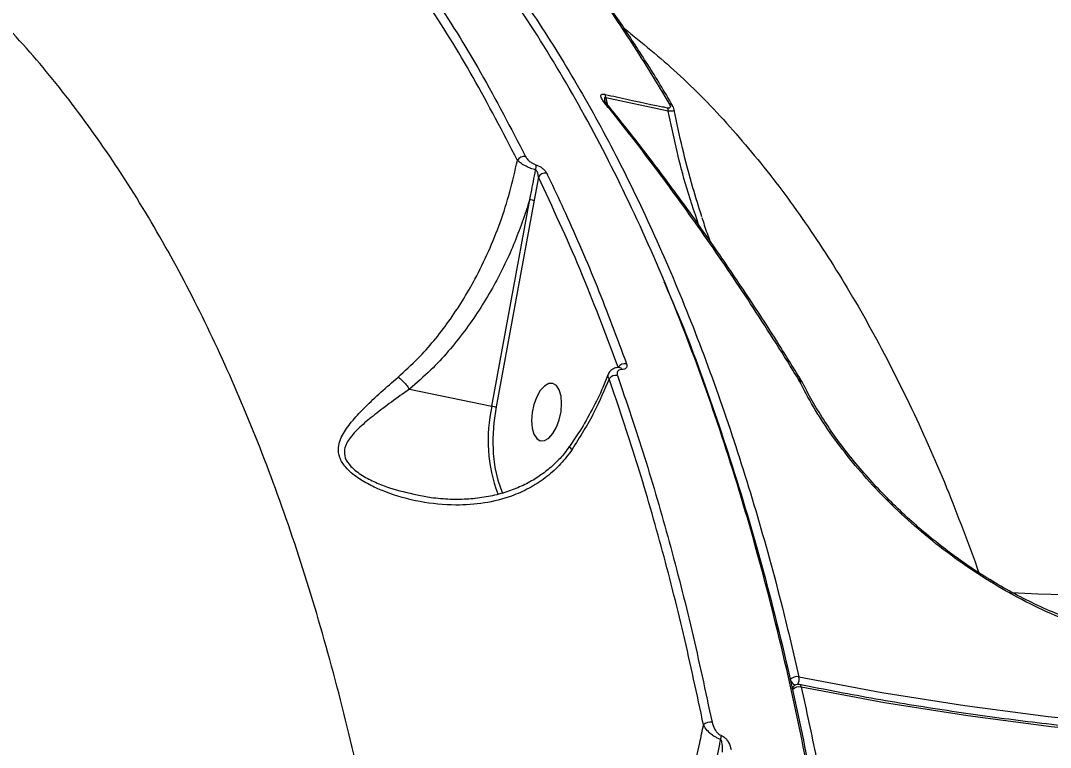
# Model space of a CAD drawing. Header units: millimetres. Extents: x -11024 to 8278, y -7837 to 5770.
# Drawn here: x 2899.6 to 3057.8, y -1134.7 to -1023.1 of the extents above; entities that cross this region are included whole.
import ezdxf

# ---------------------------------------------------------------- set-up
doc = ezdxf.new("R2010")
doc.units = ezdxf.units.MM
for name, color, linetype in [('DIKOM_ОБЪЕКТ', 7, 'Continuous'), ('DIKOM_РАЗМЕР_ЗОНА', 7, 'Continuous'), ('DIKOM_РАЗМЕР_ОБЪЕКТА', 7, 'Continuous')]:
    doc.layers.add(name, color=color, linetype=linetype)
doc.styles.add('style1', font='arial.ttf', dxfattribs={"width": 0.8})
doc.dimstyles.new('1-50', dxfattribs={"dimtxt": 300, "dimasz": 200, "dimexe": 100, "dimexo": 0, "dimgap": 100, "dimtad": 1, "dimtxsty": 'style1', "dimcen": 200, "dimclrd": 7, "dimclre": 7, "dimclrt": 7, "dimadec": 1, "dimazin": 2, "dimtfac": 1, "dimtmove": 0, "dimatfit": 2, "dimfxl": 0, "dimlwd": 25, "dimlwe": 18, "dimarcsym": 0})

# ---------------------------------------------------------------- blocks, each defined once
blk = doc.blocks.new('*D9')
at = {"layer": 'Defpoints', "color": 0, "transparency": 16777216}
for p in [(3740.68, 3707.51), (-8191.56, -3797.25), (-1076.12, -3797.25)]:
    blk.add_point(p, dxfattribs=at)
at = {"layer": 'DIKOM_РАЗМЕР_ОБЪЕКТА', "color": 7, "lineweight": 18, "transparency": 16777216}
for p, q in [((3740.68, 3707.51), (-8291.56, 3707.51)), ((-1076.12, -3797.25), (-8291.56, -3797.25))]:
    blk.add_line(p, q, dxfattribs=at)
at = {"layer": 'DIKOM_РАЗМЕР_ОБЪЕКТА', "color": 7, "lineweight": 25, "transparency": 16777216}
blk.add_line((-8191.56, 3507.51), (-8191.56, -3597.25), dxfattribs=at)
at = {"layer": 'DIKOM_РАЗМЕР_ОБЪЕКТА', "color": 7, "transparency": 16777216}
for points in [[(-8224.9, 3507.51), (-8158.23, 3507.51), (-8191.56, 3707.51)], [(-8224.9, -3597.25), (-8158.23, -3597.25), (-8191.56, -3797.25)]]:
    blk.add_solid(points, dxfattribs=at)
at = {"layer": 'DIKOM_РАЗМЕР_ОБЪЕКТА', "color": 7, "transparency": 16777216, "insert": (-8444.74, -44.87), "char_height": 300, "attachment_point": 5, "rotation": 90, "style": 'style1'}
blk.add_mtext('7500', dxfattribs=at)
blk = doc.blocks.new('*D10')
at = {"layer": 'Defpoints', "color": 0, "transparency": 16777216}
for p in [(-7791.31, -186.83), (6174.94, -1432.98), (6174.94, -5371.27)]:
    blk.add_point(p, dxfattribs=at)
at = {"layer": 'DIKOM_РАЗМЕР_ОБЪЕКТА', "color": 7, "lineweight": 18, "transparency": 16777216}
for p, q in [((-7791.31, -186.83), (-7791.31, -5471.27)), ((6174.94, -1432.98), (6174.94, -5471.27))]:
    blk.add_line(p, q, dxfattribs=at)
at = {"layer": 'DIKOM_РАЗМЕР_ОБЪЕКТА', "color": 7, "lineweight": 25, "transparency": 16777216}
blk.add_line((-7591.31, -5371.27), (5974.94, -5371.27), dxfattribs=at)
at = {"layer": 'DIKOM_РАЗМЕР_ОБЪЕКТА', "color": 7, "transparency": 16777216}
for points in [[(-7591.31, -5337.93), (-7591.31, -5404.6), (-7791.31, -5371.27)], [(5974.94, -5337.93), (5974.94, -5404.6), (6174.94, -5371.27)]]:
    blk.add_solid(points, dxfattribs=at)
at = {"layer": 'DIKOM_РАЗМЕР_ОБЪЕКТА', "color": 7, "transparency": 16777216, "insert": (-1343.68, -5118.1), "char_height": 300, "attachment_point": 5, "style": 'style1'}
blk.add_mtext('14000', dxfattribs=at)
blk = doc.blocks.new('*D11')
at = {"layer": 'Defpoints', "color": 0, "transparency": 16777216}
for p in [(3316.13, 5770.14), (-10574.15, -5797.25), (-1580.09, -5797.25)]:
    blk.add_point(p, dxfattribs=at)
at = {"layer": 'DIKOM_РАЗМЕР_ЗОНА', "color": 7, "lineweight": 18, "transparency": 16777216}
for p, q in [((3316.13, 5770.14), (-10674.15, 5770.14)), ((-1580.09, -5797.25), (-10674.15, -5797.25))]:
    blk.add_line(p, q, dxfattribs=at)
at = {"layer": 'DIKOM_РАЗМЕР_ЗОНА', "color": 7, "lineweight": 25, "transparency": 16777216}
blk.add_line((-10574.15, 5570.14), (-10574.15, -5597.25), dxfattribs=at)
at = {"layer": 'DIKOM_РАЗМЕР_ЗОНА', "color": 7, "transparency": 16777216}
for points in [[(-10607.49, 5570.14), (-10540.82, 5570.14), (-10574.15, 5770.14)], [(-10607.49, -5597.25), (-10540.82, -5597.25), (-10574.15, -5797.25)]]:
    blk.add_solid(points, dxfattribs=at)
at = {"layer": 'DIKOM_РАЗМЕР_ЗОНА', "color": 7, "transparency": 16777216, "insert": (-10827.33, -172.99), "char_height": 300, "attachment_point": 5, "rotation": 90, "style": 'style1'}
blk.add_mtext('11500', dxfattribs=at)

msp = doc.modelspace()

# ---------------------------------------------------------------- linework, layer by layer
at = {"layer": 'DIKOM_ОБЪЕКТ', "color": 7, "linetype": 'Continuous', "lineweight": 15}
for p, q in [((2999.073, -1037.033), (2989.468, -1034.972)), ((2989.468, -1034.972), (2989.695, -1035.935)), ((2979.142, -1047.157), (2978.503, -1050.678)), ((2971.991, -1082.284), (2977.834, -1050.562)), ((2978.503, -1050.678), (2972.66, -1082.4)), ((3019.094, -1078.198), (3019.072, -1078.164)), ((3019.234, -1078.447), (3019.094, -1078.198)), ((2959.338, -1079.684), (2971.991, -1082.284)), ((3019.718, -1078.767), (3019.701, -1078.726)), ((3018.239, -1125.359), (3018.044, -1125.6))]:
    msp.add_line(p, q, dxfattribs=at)
at = {"layer": 'DIKOM_ОБЪЕКТ', "color": 7, "linetype": 'Continuous', "lineweight": 15, "flags": 128}
for points in [[(2978.075, -1084.516), (2978.169, -1085.654), (2978.443, -1086.593), (2978.875, -1087.256), (2979.43, -1087.591), (2980.063, -1087.57), (2980.722, -1087.195), (2981.355, -1086.495), (2981.91, -1085.529), (2982.342, -1084.373), (2982.616, -1083.122), (2982.71, -1081.877), (2982.616, -1080.74), (2982.342, -1079.801), (2981.91, -1079.137), (2981.355, -1078.802), (2980.722, -1078.823), (2980.063, -1079.199), (2979.43, -1079.898), (2978.875, -1080.865), (2978.443, -1082.02), (2978.169, -1083.271), (2978.075, -1084.516)], [(2972.66, -1082.4), (2972.312, -1084.847), (2972.159, -1087.254), (2972.205, -1089.563), (2972.449, -1091.719), (2972.885, -1093.668), (2973.502, -1095.364), (2973.67, -1095.719)], [(3019.146, -1123.824), (3031.872, -1126.225), (3044.623, -1128.254), (3057.39, -1129.91), (3070.165, -1131.19), (3082.94, -1132.096), (3095.706, -1132.625), (3108.456, -1132.778), (3121.18, -1132.554), (3133.87, -1131.954), (3146.519, -1130.979), (3159.117, -1129.628), (3171.657, -1127.902), (3184.129, -1125.803), (3196.527, -1123.333), (3208.842, -1120.492), (3221.066, -1117.282), (3233.191, -1113.706), (3245.209, -1109.767), (3257.111, -1105.466), (3268.891, -1100.806), (3280.541, -1095.791)], [(3281.684, -1097.274), (3269.999, -1102.305), (3258.183, -1106.979), (3246.245, -1111.293), (3234.191, -1115.244), (3222.03, -1118.831), (3209.769, -1122.05), (3197.417, -1124.9), (3184.981, -1127.378), (3172.471, -1129.483), (3159.893, -1131.214), (3147.257, -1132.569), (3134.57, -1133.548), (3121.842, -1134.149), (3109.079, -1134.373), (3096.291, -1134.22), (3083.486, -1133.689), (3070.673, -1132.781), (3057.859, -1131.496), (3045.053, -1129.836), (3032.264, -1127.801), (3019.5, -1125.392)]]:
    msp.add_lwpolyline(points, dxfattribs=at)
at = {"layer": 'DIKOM_ОБЪЕКТ', "color": 7, "linetype": 'Continuous', "lineweight": 15}
for centre, radius, start, end in [((2989.136, -1036.061), 0.524, 39.84755, 87.78619), ((2988.349, -1034.873), 1.123, 354.94609, 22.52272), ((2997.941, -1036.962), 1.134, 356.427, 23.9406), ((2999.204, -1036.638), 0.685, 31.66906, 81.86959), ((2976.98, -1045.228), 1.249, 81.33826, 147.96489), ((2977.071, -1045.546), 1.719, 342.81939, 9.96532), ((2980.22, -1047.789), 1.25, 81.117, 149.62048), ((2979.846, -1040.94), 9.83, 258.19029, 262.1513), ((2992.449, -1077.087), 1.325, 80.30224, 144.31025), ((2991.535, -1076.858), 0.483, 22.90204, 83.1327), ((2991.051, -1078.906), 1.342, 80.48551, 141.98766), ((3019.113, -1078.63), 0.468, 36.61297, 94.92471), ((3019.131, -1078.672), 0.476, 37.98171, 94.5132), ((3019.229, -1078.985), 0.538, 28.77152, 89.52693), ((2995.332, -1087.469), 23.91, 167.47696, 200.29504), ((2973.995, -1072.704), 9.788, 258.18447, 262.16398), ((3072.251, -708.665), 402.746, 267.08721, 285.46095), ((3018.863, -1125.26), 1.463, 78.85479, 136.22795), ((3017.342, -1124.16), 1.835, 333.14294, 10.54863), ((3019.115, -1123.864), 1.364, 196.33224, 245.43961), ((3019.215, -1126.833), 1.469, 78.81779, 135.95058), ((3019.017, -1125.988), 1, 78.49676, 141.00616), ((3019.077, -1125.409), 0.424, 2.18809, 70.77087), ((3005.512, -1132.298), 1.519, 79.31567, 132.73561), ((3005.12, -1132.744), 2.113, 340.93456, 357.53769)]:
    msp.add_arc(centre, radius, start, end, dxfattribs=at)
for points, knots in [([(3280.541, -1095.791), (3277.917, -1092.434), (3270.796, -1083.323), (3258.897, -1069.09), (3244.806, -1053.351), (3230.465, -1038.489), (3215.946, -1024.558), (3201.315, -1011.629), (3186.619, -999.75), (3171.878, -988.963), (3157.12, -979.264), (3142.39, -970.673), (3127.757, -963.228), (3113.289, -956.965), (3099.033, -951.919), (3085.014, -948.108), (3071.266, -945.563), (3058.726, -944.205), (3050.962, -944.272), (3047.541, -944.301)], [0, 0, 0, 0, 0.0355347, 0.0964567, 0.1575707, 0.2187826, 0.2799947, 0.3411086, 0.4020306, 0.4629526, 0.5240667, 0.5852785, 0.6464904, 0.7076044, 0.7685267, 0.8294479, 0.8905611, 0.9517725, 1, 1, 1, 1]), ([(3281.068, -1095.774), (3280.157, -1094.586), (3277.039, -1090.525), (3271.63, -1083.78), (3264.861, -1075.554), (3258.038, -1067.56), (3251.181, -1059.8), (3244.289, -1052.276), (3237.36, -1044.984), (3230.391, -1037.92), (3223.38, -1031.084), (3216.325, -1024.472), (3209.225, -1018.083), (3202.077, -1011.915), (3194.879, -1005.968), (3187.636, -1000.246), (3180.373, -994.767), (3173.118, -989.556), (3165.892, -984.627), (3158.699, -979.983), (3151.535, -975.62), (3144.398, -971.537), (3137.287, -967.731), (3130.197, -964.202), (3123.13, -960.948), (3116.081, -957.97), (3109.049, -955.267), (3102.036, -952.84), (3095.058, -950.693), (3088.145, -948.839), (3081.321, -947.285), (3074.594, -946.032), (3067.963, -945.08), (3061.422, -944.418), (3054.98, -944.082), (3050.43, -943.977), (3048.056, -944.072), (3047.77, -944.083)], [0, 0, 0, 0, 0.0124289, 0.0425184, 0.072617, 0.1025789, 0.1324026, 0.1621223, 0.1917718, 0.2213844, 0.2509951, 0.2806302, 0.310319, 0.3400949, 0.3699921, 0.4000438, 0.4301625, 0.460185, 0.4900579, 0.5198165, 0.5494933, 0.5791232, 0.6087388, 0.6383713, 0.6680455, 0.6977945, 0.7276515, 0.7576498, 0.7877655, 0.8178397, 0.847741, 0.8775107, 0.9071824, 0.9367891, 0.9663635, 0.9959393, 1, 1, 1, 1]), ([(3030.722, -1251.174), (3030.693, -1246.888), (3030.616, -1235.341), (3029.94, -1216.869), (3028.533, -1195.941), (3026.44, -1175.369), (3023.653, -1155.237), (3020.16, -1135.627), (3016.039, -1116.971), (3011.32, -1099.31), (3006.043, -1082.664), (3000.123, -1066.761), (2993.552, -1051.69), (2986.337, -1037.525), (2978.639, -1024.577), (2970.493, -1012.866), (2961.952, -1002.365), (2952.857, -992.962), (2944.367, -985.458), (2938.712, -981.627), (2936.451, -980.095)], [0, 0, 0, 0, 0.03376236, 0.09096148, 0.14820439, 0.20540308, 0.26426351, 0.32317162, 0.38203225, 0.43923087, 0.49647404, 0.55367268, 0.61253317, 0.67144141, 0.73030169, 0.78750056, 0.84474369, 0.90194247, 0.96080286, 1, 1, 1, 1]), ([(2937.94, -980.3), (2939.344, -981.205), (2944.075, -984.254), (2951.824, -990.795), (2961.146, -999.912), (2970.063, -1010.408), (2978.055, -1021.47), (2985.174, -1032.892), (2991.493, -1044.461), (2997.427, -1056.844), (3002.95, -1070.018), (3008.007, -1083.84), (3012.574, -1098.237), (3016.26, -1111.562), (3018.311, -1120.276), (3019.146, -1123.824)], [0, 0, 0, 0, 0.0377249, 0.127095, 0.2190612, 0.311102, 0.403068, 0.4808488, 0.55872, 0.6365913, 0.7152002, 0.7938096, 0.8704395, 0.9472431, 1, 1, 1, 1]), ([(2960.654, -1197.566), (2960.007, -1191.41), (2958.712, -1179.094), (2956.016, -1161.333), (2952.75, -1143.995), (2948.84, -1127.207), (2944.302, -1111.031), (2939.232, -1095.825), (2933.659, -1081.619), (2927.624, -1068.418), (2921.028, -1056.007), (2913.87, -1044.466), (2906.162, -1033.856), (2898.072, -1024.407), (2889.634, -1016.126), (2880.893, -1008.99), (2871.706, -1002.894), (2862.094, -997.867), (2852.051, -994.095), (2844.7, -991.95), (2840.641, -991.418), (2840.105, -991.348)], [0, 0, 0, 0, 0.0542657, 0.1085731, 0.1628389, 0.218682, 0.2745707, 0.3304138, 0.3846826, 0.4389929, 0.4932617, 0.5491053, 0.6049945, 0.6608382, 0.7151464, 0.7694963, 0.8238045, 0.8796859, 0.9356128, 0.9914943, 1, 1, 1, 1]), ([(2975.922, -1044.566), (2973.687, -1040.257), (2969.218, -1031.638), (2961.88, -1019.87), (2954.122, -1008.908), (2948.56, -1002.457), (2945.779, -999.232)], [0, 0, 0, 0, 0.2485956, 0.4971904, 0.7485954, 1, 1, 1, 1]), ([(2946.957, -998.56), (2949.714, -1001.755), (2955.227, -1008.145), (2962.981, -1019.072), (2970.372, -1030.893), (2974.903, -1039.627), (2977.168, -1043.994)], [0, 0, 0, 0, 0.2485947, 0.4971902, 0.7485949, 1, 1, 1, 1]), ([(3179.422, -1094.34), (3175.445, -1090.32), (3167.486, -1082.277), (3155.371, -1071.073), (3143.168, -1060.533), (3130.387, -1050.34), (3117.039, -1040.624), (3103.154, -1031.533), (3089.292, -1023.458), (3075.522, -1016.437), (3061.912, -1010.51), (3048.653, -1005.756), (3035.767, -1002.17), (3023.268, -999.698), (3011.05, -998.293), (2999.188, -997.995), (2988.04, -998.662), (2981.089, -999.99), (2977.789, -1000.621)], [0, 0, 0, 0, 0.05805439, 0.11618069, 0.17430716, 0.2323611, 0.29768873, 0.3632272, 0.42887036, 0.49451071, 0.56004169, 0.62536457, 0.68862042, 0.7520757, 0.81563076, 0.87918301, 0.94263278, 1, 1, 1, 1]), ([(2999.301, -1035.96), (2997.398, -1032.786), (2993.593, -1026.438), (2987.503, -1017.68), (2981.161, -1009.444), (2976.696, -1004.501), (2974.463, -1002.029)], [0, 0, 0, 0, 0.2491222, 0.498243, 0.749123, 1, 1, 1, 1]), ([(2999.786, -1036.279), (2999.759, -1036.231), (2998.517, -1034.011), (2995.943, -1029.855), (2992.054, -1023.837), (2988.027, -1018.118), (2983.888, -1012.655), (2979.621, -1007.502), (2976.614, -1004.042), (2974.997, -1002.381), (2974.875, -1002.256)], [0, 0, 0, 0, 0.0036644, 0.1675235, 0.3314327, 0.4953955, 0.6592616, 0.8229604, 0.9866125, 1, 1, 1, 1]), ([(2992.299, -1024.298), (2995.041, -1026.515), (3000.64, -1031.041), (3008.548, -1039.196), (3016.129, -1048.39), (3023.237, -1058.557), (3029.921, -1069.683), (3036.137, -1081.746), (3041.818, -1094.392), (3045.16, -1103.445), (3046.786, -1107.848)], [0, 0, 0, 0, 0.1228969, 0.2509182, 0.3765041, 0.5024573, 0.6285986, 0.754743, 0.8807019, 1, 1, 1, 1]), ([(2989.156, -1035.537), (2988.993, -1035.308), (2988.761, -1034.981), (2988.723, -1034.626), (2988.821, -1034.461), (2989.033, -1034.399), (2989.229, -1034.409), (2989.354, -1034.435), (2989.386, -1034.442)], [0, 0, 0, 0, 0.403013, 0.5733364, 0.74512, 0.8533416, 0.9617062, 1, 1, 1, 1]), ([(3019.072, -1078.164), (3018.788, -1077.7), (3017.364, -1075.383), (3013.627, -1069.435), (3007.768, -1060.541), (3001.12, -1051.102), (2994.913, -1042.766), (2991.075, -1037.947), (2989.156, -1035.537)], [0, 0, 0, 0, 0.0299879, 0.1499456, 0.3900553, 0.630165, 0.8150825, 1, 1, 1, 1]), ([(2989.468, -1034.972), (2989.456, -1034.963), (2989.431, -1034.945), (2989.392, -1034.926), (2989.363, -1034.922), (2989.337, -1034.926), (2989.312, -1034.941), (2989.274, -1035.018), (2989.282, -1035.188), (2989.317, -1035.344), (2989.335, -1035.425)], [0, 0, 0, 0, 0.0550254, 0.1118437, 0.1693155, 0.1870427, 0.2487747, 0.3307506, 0.6553952, 1, 1, 1, 1]), ([(2989.543, -1035.724), (2989.512, -1035.687), (2989.419, -1035.577), (2989.351, -1035.465), (2989.325, -1035.394), (2989.329, -1035.409), (2989.329, -1035.41)], [0, 0, 0, 0, 0.2298562, 0.676791, 0.9752338, 1, 1, 1, 1]), ([(2989.386, -1034.442), (2989.972, -1034.575), (2992.899, -1035.241), (2996.096, -1035.922), (2998.709, -1036.448), (2998.978, -1036.502)], [0, 0, 0, 0, 0.1831733, 0.9158861, 1, 1, 1, 1]), ([(3019.499, -1078.346), (3018.231, -1076.289), (3015.296, -1071.525), (3010.576, -1064.318), (3005.359, -1056.68), (3000.035, -1049.274), (2994.764, -1042.262), (2991.228, -1037.847), (2989.532, -1035.73)], [0, 0, 0, 0, 0.1332047, 0.3085383, 0.4841624, 0.6602659, 0.8370368, 1, 1, 1, 1]), ([(2998.978, -1036.502), (2999.034, -1036.51), (2999.151, -1036.528), (2999.295, -1036.502), (2999.393, -1036.426), (2999.439, -1036.252), (2999.357, -1036.078), (2999.301, -1035.96)], [0, 0, 0, 0, 0.1213473, 0.2523869, 0.4116262, 0.5993962, 1, 1, 1, 1]), ([(3000.002, -1036.845), (3000.004, -1036.849), (3000.058, -1036.914), (2999.913, -1036.996), (2999.568, -1037.056), (2999.223, -1037.04), (2999.073, -1037.033)], [0, 0, 0, 0, 0.020291, 0.4090804, 0.7420278, 1, 1, 1, 1]), ([(3003.793, -1054.563), (3003.058, -1052.387), (3001.105, -1046.605), (2999.854, -1040.709), (2999.073, -1037.033)], [0, 0, 0, 0, 0.3764127, 1, 1, 1, 1]), ([(3000.004, -1036.84), (3000.003, -1036.83), (2999.99, -1036.675), (2999.906, -1036.487), (2999.809, -1036.327), (2999.781, -1036.281)], [0, 0, 0, 0, 0.0475337, 0.7234237, 1, 1, 1, 1]), ([(3004.243, -1053.249), (3003.774, -1051.762), (3002.672, -1048.265), (3001.23, -1042.792), (3000.388, -1038.801), (2999.976, -1036.85)], [0, 0, 0, 0, 0.2741517, 0.6451022, 1, 1, 1, 1]), ([(2957.59, -1077.833), (2958.624, -1076.896), (2961.442, -1074.343), (2965.505, -1069.368), (2969.007, -1063.738), (2971.529, -1058.566), (2973.319, -1054.081), (2974.828, -1049.415), (2975.557, -1046.182), (2975.922, -1044.566)], [0, 0, 0, 0, 0.112803, 0.3073775, 0.5062365, 0.6280293, 0.7498305, 0.8749157, 1, 1, 1, 1]), ([(2978.714, -1046.054), (2978.462, -1045.975), (2977.969, -1045.82), (2977.202, -1045.471), (2976.503, -1045.067), (2976.102, -1044.753), (2975.947, -1044.592), (2975.922, -1044.566)], [0, 0, 0, 0, 0.22339223, 0.43764905, 0.68497672, 0.94884997, 1, 1, 1, 1]), ([(2977.168, -1043.994), (2977.266, -1044.152), (2977.439, -1044.429), (2977.87, -1044.804), (2978.314, -1045.087), (2978.614, -1045.194), (2978.764, -1045.248)], [0, 0, 0, 0, 0.329246, 0.5797443, 0.7886289, 1, 1, 1, 1]), ([(2977.834, -1050.562), (2977.9, -1050.235), (2978.202, -1048.735), (2978.489, -1047.231), (2978.714, -1046.054)], [0, 0, 0, 0, 0.2174535, 1, 1, 1, 1]), ([(2979.142, -1047.157), (2979.128, -1047.011), (2979.103, -1046.757), (2979, -1046.425), (2978.89, -1046.215), (2978.791, -1046.1), (2978.737, -1046.068), (2978.714, -1046.054)], [0, 0, 0, 0, 0.3756089, 0.6516807, 0.844394, 0.9348703, 1, 1, 1, 1]), ([(2978.764, -1045.248), (2978.923, -1045.306), (2979.237, -1045.419), (2979.704, -1045.72), (2980.114, -1046.089), (2980.327, -1046.382), (2980.404, -1046.537), (2980.413, -1046.554)], [0, 0, 0, 0, 0.214751, 0.4259865, 0.6817701, 0.9641594, 1, 1, 1, 1]), ([(2980.413, -1046.554), (2980.608, -1046.958), (2981.586, -1048.976), (2984.235, -1054.652), (2988.219, -1063.844), (2991.187, -1071.799), (2992.672, -1075.781)], [0, 0, 0, 0, 0.04414313, 0.22072236, 0.61001652, 1, 1, 1, 1]), ([(2991.373, -1076.314), (2989.47, -1071.235), (2985.661, -1061.063), (2981.317, -1051.797), (2979.142, -1047.157)], [0, 0, 0, 0, 0.4992726, 1, 1, 1, 1]), ([(2977.834, -1050.562), (2977.049, -1052.898), (2975.469, -1057.606), (2972.099, -1064.409), (2967.886, -1070.923), (2963.507, -1076.064), (2960.447, -1078.721), (2959.338, -1079.684)], [0, 0, 0, 0, 0.2061848, 0.4154231, 0.6401068, 0.869599, 1, 1, 1, 1]), ([(3004.242, -1053.316), (3004.361, -1053.722), (3004.72, -1054.938), (3005.179, -1056.132), (3005.484, -1056.927)], [0, 0, 0, 0, 0.3343074, 1, 1, 1, 1]), ([(2998.406, -1063.222), (2999.013, -1064.59), (3001.822, -1070.912), (3006.253, -1083.159), (3011.651, -1099.913), (3016.076, -1116.475), (3019.699, -1132.541), (3022.638, -1147.953), (3025.151, -1163.833), (3027.254, -1180.335), (3028.924, -1197.45), (3030.132, -1215.165), (3030.901, -1233.214), (3031.01, -1245.504), (3031.064, -1251.645)], [0, 0, 0, 0, 0.0280434, 0.1296917, 0.2311776, 0.3323438, 0.4143182, 0.4963773, 0.578436, 0.6604105, 0.7452606, 0.8302053, 0.9151496, 1, 1, 1, 1]), ([(2991.592, -1076.385), (2991.565, -1076.381), (2991.295, -1076.346), (2990.812, -1076.442), (2990.256, -1076.776), (2989.943, -1077.136), (2989.895, -1077.361), (2989.89, -1077.388)], [0, 0, 0, 0, 0.0371098, 0.3697539, 0.6708046, 0.9610669, 1, 1, 1, 1]), ([(2991.98, -1076.67), (2991.853, -1076.675), (2991.599, -1076.685), (2991.34, -1076.85), (2991.202, -1077.111), (2991.208, -1077.378), (2991.261, -1077.545), (2991.273, -1077.583)], [0, 0, 0, 0, 0.2210733, 0.4418178, 0.6745274, 0.9250916, 1, 1, 1, 1]), ([(2991.608, -1076.379), (2991.612, -1076.379), (2991.619, -1076.378), (2991.596, -1076.377), (2991.585, -1076.376)], [0, 0, 0, 0, 0.5049489, 1, 1, 1, 1]), ([(2992.672, -1075.781), (2992.684, -1075.817), (2992.737, -1075.978), (2992.745, -1076.237), (2992.611, -1076.493), (2992.357, -1076.655), (2992.106, -1076.665), (2991.98, -1076.67)], [0, 0, 0, 0, 0.0733658, 0.3225478, 0.5550729, 0.7773795, 1, 1, 1, 1]), ([(2984.301, -1088.948), (2984.233, -1089.046), (2983.632, -1089.919), (2982.335, -1091.48), (2980.184, -1093.386), (2977.718, -1094.958), (2974.608, -1096.332), (2970.819, -1097.278), (2966.083, -1097.607), (2960.893, -1097.082), (2956.523, -1095.866), (2953.377, -1094.486), (2951.281, -1093.278), (2949.553, -1091.836), (2948.53, -1090.196), (2948.328, -1088.384), (2949.102, -1086.452), (2950.625, -1084.418), (2952.602, -1082.334), (2954.924, -1080.153), (2956.697, -1078.61), (2957.59, -1077.833)], [0, 0, 0, 0, 0.00563, 0.0501955, 0.0960217, 0.1433441, 0.1917779, 0.2623061, 0.3349985, 0.4257383, 0.5191908, 0.5587306, 0.5987869, 0.6438226, 0.6799324, 0.7160759, 0.7691291, 0.8232011, 0.878452, 0.9388516, 1, 1, 1, 1]), ([(2957.59, -1077.833), (2957.622, -1077.855), (2957.846, -1078.002), (2958.282, -1078.365), (2958.869, -1078.995), (2959.176, -1079.451), (2959.329, -1079.679)], [0, 0, 0, 0, 0.0544572, 0.3767237, 0.6883568, 1, 1, 1, 1]), ([(2989.848, -1077.372), (2989.584, -1078.055), (2988.871, -1079.9), (2987.413, -1082.823), (2985.704, -1085.861), (2984.436, -1087.697), (2983.893, -1088.483)], [0, 0, 0, 0, 0.176525, 0.4764575, 0.7757629, 1, 1, 1, 1]), ([(2989.994, -1078.08), (2989.277, -1079.799), (2987.708, -1083.556), (2985.499, -1087.051), (2984.301, -1088.948)], [0, 0, 0, 0, 0.4574415, 1, 1, 1, 1]), ([(2989.994, -1078.08), (2989.969, -1078.03), (2989.86, -1077.811), (2989.792, -1077.555), (2989.883, -1077.421), (2989.901, -1077.394)], [0, 0, 0, 0, 0.1930072, 0.8395694, 1, 1, 1, 1]), ([(3004.482, -1131.183), (3003.484, -1126.504), (3001.488, -1117.146), (2998.021, -1103.658), (2994.238, -1090.554), (2991.409, -1082.238), (2989.994, -1078.08)], [0, 0, 0, 0, 0.2490966, 0.4981945, 0.7490978, 1, 1, 1, 1]), ([(2991.273, -1077.583), (2992.681, -1081.72), (2995.497, -1089.994), (2999.283, -1103.091), (3002.771, -1116.636), (3004.786, -1126.083), (3005.794, -1130.806)], [0, 0, 0, 0, 0.2490973, 0.4981944, 0.7490971, 1, 1, 1, 1]), ([(2959.329, -1079.679), (2959.328, -1079.68), (2958.375, -1080.342), (2956.544, -1081.669), (2954.075, -1083.523), (2951.914, -1085.282), (2950.239, -1086.998), (2949.277, -1088.647), (2949.356, -1090.239), (2950.338, -1091.692), (2952.043, -1092.95), (2954.105, -1094.003), (2956.895, -1095.109), (2959.101, -1095.584), (2960.548, -1095.895)], [0, 0, 0, 0, 0.0001519, 0.113824, 0.2275033, 0.3276697, 0.4275543, 0.5199453, 0.5803386, 0.6405581, 0.7184711, 0.7904605, 0.8626078, 1, 1, 1, 1]), ([(2959.338, -1079.684), (2959.336, -1079.683), (2959.334, -1079.683), (2959.331, -1079.681), (2959.33, -1079.679), (2959.329, -1079.679)], [0, 0, 0, 0, 0.4569589, 0.8178851, 1, 1, 1, 1]), ([(3078.896, -1119.468), (3077.137, -1119.317), (3073.62, -1119.013), (3068.269, -1117.862), (3062.98, -1116.246), (3057.806, -1114.191), (3052.709, -1111.711), (3047.755, -1108.827), (3042.992, -1105.604), (3038.474, -1102.092), (3034.259, -1098.34), (3030.385, -1094.417), (3026.908, -1090.406), (3023.882, -1086.373), (3021.267, -1082.366), (3019.911, -1079.752), (3019.234, -1078.447)], [0, 0, 0, 0, 0.0751072, 0.150214, 0.2212808, 0.2925774, 0.363646, 0.4347693, 0.5061226, 0.5772484, 0.6483403, 0.7196581, 0.7907508, 0.8604294, 0.9303189, 1, 1, 1, 1]), ([(3019.512, -1078.389), (3019.507, -1078.381), (3019.501, -1078.37), (3019.495, -1078.361), (3019.494, -1078.359)], [0, 0, 0, 0, 0.79229786, 1, 1, 1, 1]), ([(3019.7, -1078.726), (3019.691, -1078.706), (3019.634, -1078.588), (3019.563, -1078.475), (3019.504, -1078.381)], [0, 0, 0, 0, 0.1697809, 1, 1, 1, 1]), ([(3078.52, -1119.01), (3077.997, -1118.983), (3076.345, -1118.897), (3073.466, -1118.49), (3069.903, -1117.803), (3066.274, -1116.863), (3062.62, -1115.692), (3058.973, -1114.299), (3055.37, -1112.699), (3051.845, -1110.908), (3048.427, -1108.946), (3045.144, -1106.829), (3042.005, -1104.574), (3038.99, -1102.193), (3036.09, -1099.682), (3033.307, -1097.046), (3030.665, -1094.307), (3028.187, -1091.491), (3025.898, -1088.627), (3023.816, -1085.746), (3021.978, -1082.883), (3020.617, -1080.542), (3019.967, -1079.186), (3019.757, -1078.749)], [0, 0, 0, 0, 0.0230938, 0.0729967, 0.1233874, 0.1741342, 0.2250734, 0.2759907, 0.3266676, 0.3769346, 0.4266646, 0.4757748, 0.5242386, 0.572575, 0.6216128, 0.6713225, 0.7216105, 0.7723429, 0.8233514, 0.8744397, 0.9253635, 0.9759534, 1, 1, 1, 1]), ([(2983.884, -1088.472), (2983.648, -1088.813), (2982.999, -1089.753), (2981.695, -1091.116), (2980.003, -1092.565), (2978.085, -1093.824), (2975.968, -1094.857), (2973.639, -1095.685), (2971.112, -1096.274), (2968.4, -1096.6), (2965.562, -1096.633), (2962.909, -1096.428), (2961.237, -1096.087), (2960.528, -1095.942)], [0, 0, 0, 0, 0.0461356, 0.1269195, 0.2114487, 0.2992556, 0.3898949, 0.4838575, 0.5853161, 0.6907629, 0.8007624, 0.9153945, 1, 1, 1, 1]), ([(2984.301, -1088.948), (2984.279, -1088.929), (2984.143, -1088.808), (2983.961, -1088.624), (2983.859, -1088.49), (2983.913, -1088.496), (2983.916, -1088.496)], [0, 0, 0, 0, 0.0772016, 0.4950749, 0.9754562, 1, 1, 1, 1]), ([(3281.016, -1096.934), (3279.16, -1097.756), (3273.774, -1100.143), (3264.77, -1103.87), (3253.976, -1108.014), (3243.08, -1111.856), (3232.09, -1115.397), (3221.012, -1118.635), (3209.852, -1121.567), (3198.615, -1124.194), (3187.308, -1126.512), (3175.937, -1128.521), (3164.509, -1130.219), (3153.029, -1131.607), (3141.504, -1132.682), (3129.94, -1133.444), (3118.343, -1133.894), (3106.72, -1134.03), (3095.077, -1133.853), (3083.42, -1133.363), (3071.756, -1132.559), (3060.09, -1131.443), (3048.43, -1130.016), (3036.783, -1128.274), (3027.045, -1126.569), (3021.196, -1125.403), (3019.216, -1125.008)], [0, 0, 0, 0, 0.0228177, 0.0662255, 0.1096339, 0.153043, 0.1964519, 0.2398609, 0.28327, 0.3266792, 0.3700887, 0.4134981, 0.4569072, 0.5003164, 0.5437256, 0.5871341, 0.6305423, 0.6739498, 0.7173578, 0.760765, 0.8041723, 0.8475786, 0.8909842, 0.9343903, 0.9777954, 1, 1, 1, 1]), ([(3019.5, -1125.392), (3020.282, -1129.007), (3022.388, -1138.745), (3025.297, -1155.226), (3028.058, -1174.946), (3030.183, -1195.489), (3031.646, -1216.803), (3032.424, -1238.834), (3032.5, -1261.097), (3031.89, -1283.51), (3030.626, -1305.99), (3028.686, -1328.902), (3026.049, -1352.186), (3022.706, -1375.765), (3018.73, -1399.123), (3014.152, -1422.183), (3009.011, -1444.879), (3003.224, -1467.581), (2996.784, -1490.208), (2989.697, -1512.678), (2982.118, -1534.496), (2974.087, -1555.604), (2965.65, -1575.957), (2956.668, -1595.889), (2947.151, -1615.309), (2937.118, -1634.135), (2926.791, -1651.955), (2916.213, -1668.73), (2905.43, -1684.446), (2894.266, -1699.36), (2882.745, -1713.383), (2870.898, -1726.445), (2859.492, -1737.755), (2848.588, -1747.474), (2838.228, -1755.773), (2827.781, -1763.214), (2817.273, -1769.764), (2806.818, -1775.355), (2796.467, -1779.965), (2787.305, -1783.292), (2781.589, -1784.846), (2779.262, -1785.478)], [0, 0, 0, 0, 0.0156521, 0.042168, 0.0687044, 0.0952202, 0.1225062, 0.1498146, 0.1771007, 0.2036165, 0.2301529, 0.2566687, 0.2839548, 0.3112631, 0.3385492, 0.365065, 0.3916012, 0.4181172, 0.4454032, 0.4727115, 0.4999976, 0.5265134, 0.5530498, 0.5795656, 0.6068517, 0.63416, 0.661446, 0.687962, 0.7144982, 0.741014, 0.7683001, 0.7956083, 0.8228943, 0.8459724, 0.8690776, 0.8921825, 0.9155066, 0.9388307, 0.9615639, 0.9843487, 1, 1, 1, 1]), ([(2977.332, -1185.954), (2977.501, -1185.801), (2979.216, -1184.25), (2982.298, -1181.02), (2986.25, -1175.936), (2989.799, -1170.469), (2993.666, -1163.517), (2997.616, -1154.946), (3001.272, -1144.646), (3003.387, -1136.637), (3004.296, -1132.111), (3004.482, -1131.183)], [0, 0, 0, 0, 0.0115184, 0.1169985, 0.2229803, 0.3292417, 0.4351022, 0.6083263, 0.782004, 0.9552826, 1, 1, 1, 1]), ([(3007.118, -1133.434), (3007.071, -1133.419), (3006.853, -1133.345), (3006.409, -1133.143), (3005.798, -1132.753), (3005.131, -1132.167), (3004.699, -1131.615), (3004.526, -1131.27), (3004.482, -1131.183)], [0, 0, 0, 0, 0.0398313, 0.1864752, 0.3715013, 0.5854827, 0.8948753, 1, 1, 1, 1]), ([(3005.794, -1130.806), (3005.891, -1131.143), (3006.036, -1131.645), (3006.46, -1132.264), (3006.804, -1132.604), (3007.071, -1132.771), (3007.204, -1132.824), (3007.232, -1132.835)], [0, 0, 0, 0, 0.4455997, 0.6623144, 0.8364524, 0.9657086, 1, 1, 1, 1]), ([(3006.028, -1139.088), (3006.093, -1138.761), (3006.416, -1137.128), (3006.777, -1135.243), (3007.071, -1133.684), (3007.118, -1133.434)], [0, 0, 0, 0, 0.1734977, 0.8675094, 1, 1, 1, 1]), ([(3007.397, -1135.367), (3007.405, -1135.035), (3007.416, -1134.55), (3007.339, -1133.958), (3007.265, -1133.664), (3007.192, -1133.518), (3007.15, -1133.461), (3007.127, -1133.442), (3007.118, -1133.434)], [0, 0, 0, 0, 0.5065976, 0.7402725, 0.8952688, 0.9534772, 0.9811014, 1, 1, 1, 1]), ([(3007.232, -1132.835), (3007.261, -1132.846), (3007.399, -1132.901), (3007.678, -1133.078), (3008.04, -1133.439), (3008.484, -1134.091), (3008.635, -1134.622), (3008.734, -1134.975)], [0, 0, 0, 0, 0.0349317, 0.1620247, 0.3362442, 0.5591522, 1, 1, 1, 1])]:
    msp.add_open_spline(points, degree=3, knots=knots, dxfattribs=at)

# ---------------------------------------------------------------- dimensions: what is measured, and where the dimension line sits
at = {"layer": 'DIKOM_РАЗМЕР_ЗОНА'}
dim = msp.add_linear_dim(base=(-10574.155, -5797.252), p1=(3316.126, 5770.14), p2=(-1580.087, -5797.252), angle=90, text='11500', dimstyle='1-50', dxfattribs=at)
dim.commit()
dim.dimension.update_dxf_attribs({"geometry": '*D11', "text_midpoint": (-10574.155, -172.992), "dimtype": 160})
at = {"layer": 'DIKOM_РАЗМЕР_ОБЪЕКТА'}
dim = msp.add_linear_dim(base=(-8191.564, -3797.252), p1=(3740.68, 3707.508), p2=(-1076.116, -3797.252), angle=90, text='7500', dimstyle='1-50', dxfattribs=at)
dim.commit()
dim.dimension.update_dxf_attribs({"geometry": '*D9', "text_midpoint": (-8191.564, -44.872), "dimtype": 160})
dim = msp.add_linear_dim(base=(6174.942, -5371.267), p1=(-7791.307, -186.829), p2=(6174.942, -1432.983), text='14000', dimstyle='1-50', dxfattribs=at)
dim.commit()
dim.dimension.update_dxf_attribs({"geometry": '*D10', "text_midpoint": (-1343.681, -5371.267), "dimtype": 160})

doc.saveas('drawing.dxf')
